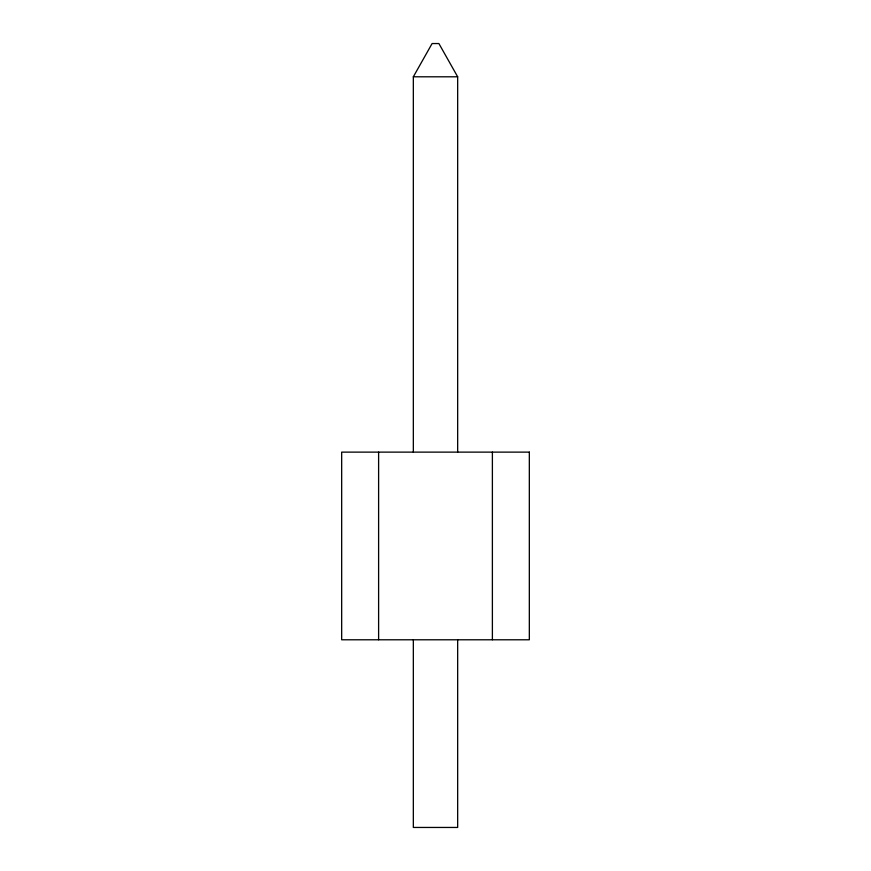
<?xml version="1.0" encoding="UTF-8"?>
<svg xmlns="http://www.w3.org/2000/svg" width="871" height="871" viewBox="0 0 871 871"><rect width="100%" height="100%" fill="white"/><g stroke="black" fill="none" stroke-linecap="round" stroke-linejoin="round"><path stroke-width="1.31" d="M413.333 452.125L413.333 76.8L432.103 43.55L438.897 43.55L457.667 76.8L457.667 452.125M413.333 76.8L457.667 76.8M492.387 452.125L492.387 639.782M457.667 639.782L457.667 827.45L413.333 827.45L413.333 639.782M378.613 452.125L378.613 639.782M529.328 452.125L341.672 452.125L341.672 639.782L529.328 639.782L529.328 452.125"/></g></svg>
